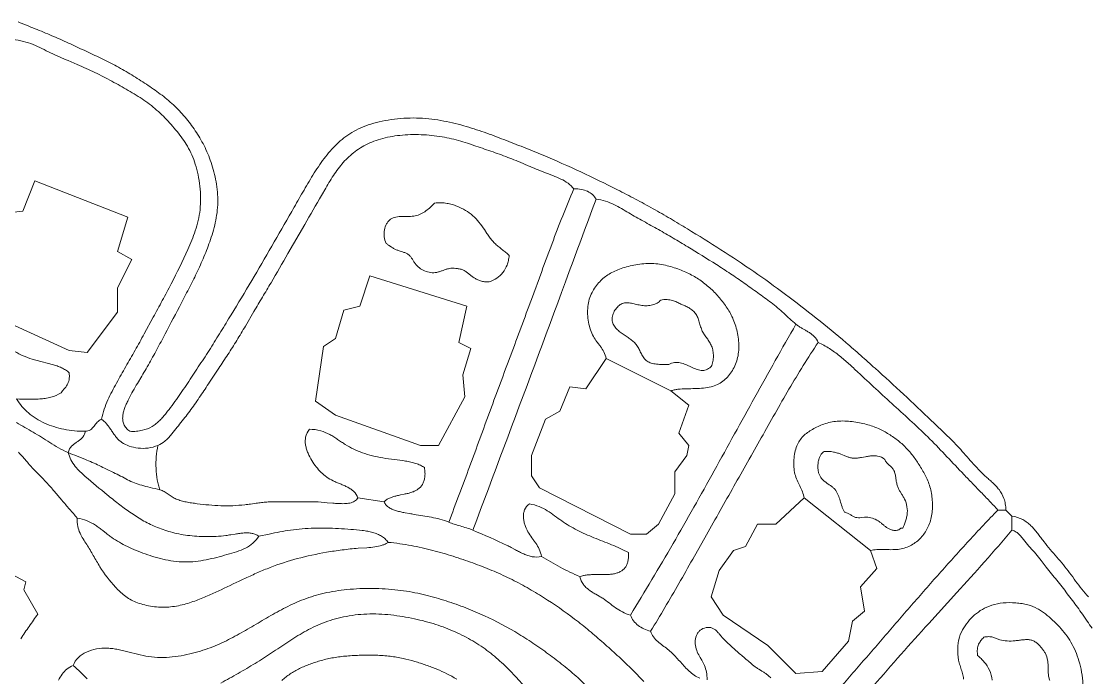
# Model space of a CAD drawing. Header units: millimetres. Extents: x 3808 to 296674, y 522 to 278159.
# Drawn here: x 112461 to 234720, y 190394 to 265625 of the extents above; entities that cross this region are included whole.
import ezdxf

# ---------------------------------------------------------------- set-up
doc = ezdxf.new("R2010")
doc.units = ezdxf.units.MM
for name, color, linetype, lineweight in [('01_MAIN_BUILDING_REBUILT', 7, 'CONTINUOUS', 18), ('02_SHARP_BUILDINGS', 7, 'CONTINUOUS', 18), ('03_SMOOTH_PATHS_WATER_BRIDGES', 7, 'CONTINUOUS', 18)]:
    doc.layers.add(name, color=color, linetype=linetype, lineweight=lineweight)

msp = doc.modelspace()

# ---------------------------------------------------------------- linework, layer by layer
at = {"layer": '01_MAIN_BUILDING_REBUILT'}
msp.add_lwpolyline([(112398, 194851, -0.0064342), (113362, 196275, -0.0021389), (114352, 197685), (112731, 200463), (112963, 201389), (108565, 203704, 0.0104653)], format="xyb", dxfattribs=at)
at = {"layer": '02_SHARP_BUILDINGS'}
for points in [[(186921, 223264), (189005, 221644), (187847, 218403), (189005, 217014), (188773, 215856), (187384, 214005), (187384, 211458), (185532, 207986), (184144, 206829), (182292, 206829), (171875, 212153), (170949, 213542), (170949, 215856), (172569, 220023), (174190, 220949), (175347, 223727), (177199, 223495), (179514, 226968)], [(209838, 204977), (210532, 202894), (208681, 200810), (209144, 198032), (207755, 196875), (207292, 194560), (204282, 191088), (201273, 190856), (198032, 194097), (192940, 197569), (191551, 199653), (192477, 202662), (194097, 204977), (195486, 205440), (196875, 207986), (198958, 207986), (202199, 210995)]]:
    msp.add_lwpolyline(points, close=True, dxfattribs=at)
at = {"layer": '03_SMOOTH_PATHS_WATER_BRIDGES'}
for points in [[(112082, 265554, -0.0022412), (114039, 264780, -0.0060019), (115969, 263979, -0.0058813), (117858, 263135, -0.0016154), (119723, 262268, -0.003235), (121578, 261394, -0.0110024), (123390, 260475, -0.0134028), (125127, 259477, -0.0099542), (126795, 258412, -0.0140763), (128396, 257290, -0.0260055), (129889, 256053, -0.0302938), (131231, 254647, -0.0277391), (132406, 253089, -0.031001), (133405, 251390, -0.0350959), (134215, 249460, -0.0376627), (134792, 247237, -0.0228586), (134949, 246058, -0.0269811), (134988, 244869, -0.0267904), (134896, 243691, -0.0216162), (134692, 242539, -0.0168362), (134406, 241425, -0.012404), (134065, 240361, -0.0184228), (133299, 238393, -0.0115721), (132448, 236548, -0.0054819), (131533, 234725, -0.0021851), (130592, 232917, -0.0008138), (128712, 229352, -0.0027186), (127756, 227562, -0.0079214), (126773, 225811, -0.0030689), (126269, 224964), (125763, 224119, 0.0063269), (125262, 223251, 0.0102641), (124774, 222336, 0.0096015), (124540, 221855, 0.0175301), (124334, 221363, 0.027244), (124176, 220870, 0.039668), (124089, 220381, 0.0544656), (124095, 219906, 0.0676814), (124214, 219451, 0.0717329), (124470, 219025, 0.0637578), (124884, 218634, 0.0337924), (125659, 218640, 0.0379339), (126337, 218744, 0.078461), (127451, 219194, 0.0331256), (127912, 219515, 0.026068), (128325, 219882, 0.0181128), (128704, 220285, 0.0100251), (129061, 220709, 0.0178836), (130397, 222496, 0.0058198), (131657, 224359, 0.0011849), (132904, 226239, 0.003696), (134134, 228135, 0.0038172), (135337, 230057, 0.0015813), (136521, 231996, 0.0027336), (138870, 235900, 0.0021985), (141174, 239841, 0.0025), (143463, 243812, -0.0008984), (144587, 245796, -0.0078805), (145746, 247759, -0.0076271), (146358, 248724, -0.0117699), (147003, 249660, -0.0163209), (147691, 250546, -0.0213825), (148430, 251363, -0.0263763), (149232, 252095, -0.0296184), (150117, 252737, -0.0305089), (151110, 253287, -0.02904), (152233, 253744, -0.0248819), (153498, 254104, -0.0215157), (154870, 254362, -0.0409535), (157755, 254541, -0.0202301), (159181, 254451, -0.017188), (160568, 254259, -0.0256953), (163178, 253660, -0.0166596), (165544, 252903, -0.0069354), (167790, 252065, -0.0023898), (170040, 251187, -0.004625), (172278, 250279, -0.0104436), (176599, 248362, -0.0078756), (180804, 246311, -0.0042799), (182864, 245247, -0.0058783), (184888, 244148, -0.0056402), (186873, 243008, -0.0035163), (188828, 241836, -0.0058482), (192678, 239437, -0.0089056), (196435, 236944, -0.008878), (200067, 234326, -0.0075777), (203601, 231611, -0.0093308), (207028, 228787, -0.0041259), (208697, 227332, -0.0021865), (210347, 225856, -0.0037433), (213613, 222872, -0.0023562), (216832, 219842, -0.004139), (218430, 218314, -0.0127881), (219974, 216732, -0.0051503), (220714, 215910, 0.0016384), (221448, 215082, 0.0084415), (222198, 214271, 0.0152545), (222985, 213496, 0.0042262), (223396, 213125, -0.0059157), (223806, 212754, -0.0160927), (224198, 212365, -0.0260898), (224558, 211943, -0.0766876), (225114, 210936, -0.0425891), (225279, 210320, -0.0398795), (225347, 209606), (224421, 209606, 0.0059912), (223464, 210640, 0.0033007), (222489, 211656), (221505, 212664, -0.0020815), (220525, 213675, -0.0020196), (218590, 215719, 0.0076647), (216633, 217741, 0.009025), (214595, 219688, 0.0021329), (212514, 221590, -0.0036135), (208374, 225409, 0.0044812), (207341, 226367, 0.0156663), (206267, 227285, 0.0263451), (205108, 228117, 0.0353216), (203819, 228819, 0.1004716), (203364, 229503, 0.0353158), (203062, 229765, 0.0222975), (202727, 229995, 0.0097459), (202369, 230207), (202000, 230419, -0.0128836), (201631, 230646, -0.023345), (201273, 230903, -0.0174305), (200555, 231523, -0.0033835), (199868, 232168, 0.010948), (199174, 232801, 0.0248994), (198430, 233386, -0.0047905), (196886, 234502, 0.0041492), (195343, 235619, 0.0073258), (193762, 236701, 0.0048938), (192146, 237749, 0.0053843), (188860, 239785, 0.0029091), (187195, 240783, 0.0053393), (185506, 241758, 0.0017368), (183794, 242706, -0.0078757), (182099, 243671, 0.0026686), (181265, 244168, 0.020268), (180397, 244632, 0.0349689), (179445, 245011, 0.0433689), (178356, 245255, 0.0649383), (177939, 245763, 0.0743597), (177389, 246139, 0.0697601), (176687, 246363, 0.0555781), (175810, 246412, 0.0707669), (175141, 247060, 0.0448092), (174315, 247552, 0.0213545), (173393, 247949, 0.0015312), (172437, 248311, -0.0090247), (170568, 249074), (169644, 249465, 0.0046916), (168709, 249847, 0.009423), (166787, 250564, 0.0029304), (164827, 251240, 0.0026951), (163846, 251571, 0.008085), (162845, 251884, 0.029397), (160701, 252388, 0.0326723), (158296, 252633, 0.0356782), (155855, 252556, 0.0447779), (153637, 252123, 0.0253265), (152645, 251777, 0.0277489), (151740, 251349, 0.0566062), (150194, 250264, 0.0460796), (148932, 248911, 0.016495), (148378, 248149, 0.0112508), (147860, 247347, 0.006358), (147365, 246518), (146882, 245679, -0.0007853), (144957, 242341), (143029, 238996, -0.0028588), (141090, 235667, -0.0010678), (140106, 234016, 0.0018625), (139124, 232363), (138153, 230699, -0.0056659), (137166, 229051, -0.0063191), (136142, 227441, -0.0013979), (135096, 225853), (134048, 224264, -0.0031381), (132991, 222686, -0.0079623), (131906, 221137, -0.0149003), (130760, 219650, 0.0097835), (130176, 218899, -0.0159553), (129579, 218149, -0.0182355), (129258, 217803, -0.025715), (128913, 217490, -0.0737223), (128125, 217014, -0.1270064), (125841, 216706, -0.0565252), (124826, 216942, -0.0604993), (123988, 217355, -0.0437677), (123648, 217629, -0.0300795), (123346, 217956, -0.0172584), (123070, 218318, -0.0056743), (122808, 218698, 0.0054677), (122546, 219076, 0.0172621), (122274, 219435, 0.0305691), (121977, 219757, 0.0450479), (121644, 220023, -0.0265194), (121970, 221168, -0.021783), (122385, 222222, -0.0150941), (122862, 223212, -0.0072421), (123376, 224165, -0.0035338), (124439, 226044, 0.0018711), (125506, 227916, 0.003202), (126549, 229802), (127583, 231704, 0.0007783), (128624, 233620, 0.0042447), (129644, 235542, 0.0145191), (131544, 239474, 0.0082448), (131997, 240523, 0.0164911), (132407, 241623, 0.0238841), (132737, 242788, 0.0298785), (132948, 244033, 0.0287212), (133011, 245359, 0.0246619), (132932, 246717, 0.0237742), (132726, 248041, 0.0261281), (132409, 249267, 0.0566935), (131500, 251307, 0.022091), (130935, 252175, 0.0148245), (130312, 252992, 0.0244811), (128929, 254551, 0.0314813), (127368, 255960, 0.0158726), (126521, 256584, 0.0119874), (125637, 257163, 0.0080837), (124724, 257709, 0.0042473), (123790, 258237, 0.0074937), (121879, 259268, 0.0128704), (119897, 260234, 0.0054373), (118876, 260682), (117847, 261118, -0.0035345), (116823, 261559, -0.0081366), (115817, 262020, -0.0011164), (114830, 262503, 0.0173433), (113815, 262960, 0.0327908), (112711, 263327, 0.0416625), (111458, 263542, 0.066926)], [(111689, 227777, 0.0227486), (112656, 227300, 0.0273495), (113709, 226908, 0.0108378), (114272, 226747, 0.0042633), (114850, 226601), (115431, 226457, -0.0082621), (116002, 226303, -0.0153404), (116551, 226127, -0.0236688), (117065, 225918, -0.0334966), (117532, 225662, -0.0441883), (117940, 225347, -0.0381899), (117969, 224913, -0.0437445), (117932, 224545, -0.0845221), (117712, 223955, -0.0276277), (117551, 223710, -0.0138732), (117374, 223483), (117190, 223261, 0.015163), (117014, 223032, -0.0693496), (115832, 222542, -0.026207), (115207, 222411, -0.020027), (114565, 222338, -0.0140693), (113912, 222308, -0.0084714), (113250, 222307, -0.0010827), (111921, 222338, 0.0431756), (112532, 221482, 0.04014), (113280, 220735, 0.0365391), (114151, 220099, 0.0329952), (115128, 219576, 0.0298814), (116197, 219166, 0.0273583), (117340, 218871, 0.0495424), (119792, 218634, 0.1499995), (120375, 218804, 0.0500868), (120596, 218985, 0.0259172), (120793, 219203), (120980, 219436, -0.0175435), (121173, 219664, -0.0397992), (121389, 219867, -0.0608567), (121644, 220023, -0.0265194), (121970, 221168, -0.021783), (122385, 222222, -0.0150941), (122862, 223212, -0.0072421), (123376, 224165, -0.0035338), (124439, 226044, 0.0018711), (125506, 227916, 0.003202), (126549, 229802), (127583, 231704, 0.0007783), (128624, 233620, 0.0042447), (129644, 235542, 0.0145191), (131544, 239474, 0.0082448), (131997, 240523, 0.0164911), (132407, 241623, 0.0238841), (132737, 242788, 0.0298785), (132948, 244033, 0.0287212), (133011, 245359, 0.0246619), (132932, 246717, 0.0237742), (132726, 248041, 0.0261281), (132409, 249267, 0.0566935), (131500, 251307, 0.022091), (130935, 252175, 0.0148245), (130312, 252992, 0.0244811), (128929, 254551, 0.0314813), (127368, 255960, 0.0158726), (126521, 256584, 0.0119874), (125637, 257163, 0.0080837), (124724, 257709, 0.0042473), (123790, 258237, 0.0074937), (121879, 259268, 0.0128704), (119897, 260234, 0.0054373), (118876, 260682), (117847, 261118, -0.0035345), (116823, 261559, -0.0081366), (115817, 262020, -0.0011164), (114830, 262503, 0.0173433), (113815, 262960, 0.0327908), (112711, 263327, 0.0416625), (111458, 263542, 0.0009655)], [(190270, 190345, -0.0582402), (189601, 190682, -0.0412879), (189040, 191126, -0.0194253), (188540, 191631, -0.0039477), (188063, 192156, 0.0046168), (187586, 192679, 0.0132067), (187092, 193184, 0.0216231), (186561, 193655, 0.0097605), (185990, 194089, -0.0215282), (185431, 194536, -0.0535929), (184948, 195058, -0.0782465), (184606, 195718, 0.0046742), (186247, 198435, 0.0031741), (187852, 201192, 0.0017101), (189434, 203971), (191007, 206760, -0.0004109), (194155, 212326, 0.0005942), (197302, 217894, -0.0008244), (198875, 220682, -0.0035843), (200469, 223451, -0.006412), (202109, 226173, -0.0093534), (203819, 228819, -0.0353216), (205108, 228117, -0.0263451), (206267, 227285, -0.0156663), (207341, 226367, -0.0044812), (208374, 225409, 0.0036135), (212514, 221590, -0.0021329), (214595, 219688, -0.009025), (216633, 217741, -0.0076647), (218590, 215719, 0.0020196), (220525, 213675, 0.0020815), (221505, 212664), (222489, 211656, -0.0033007), (223464, 210640, -0.0059912), (224421, 209606, 0.0059973), (221123, 206105, 0.0043168), (217895, 202533, 0.002642), (214715, 198914, 0.0009731), (211559, 195270, -0.0006931), (208405, 191624, -0.0023612), (205230, 187999, -0.0040349)], [(111689, 227777, 0.0227486), (112656, 227300, 0.0273495), (113709, 226908, 0.0108378), (114272, 226747, 0.0042633), (114850, 226601), (115431, 226457, -0.0082621), (116002, 226303, -0.0153404), (116551, 226127, -0.0236688), (117065, 225918, -0.0334966), (117532, 225662, -0.0441883), (117940, 225347, -0.0381899), (117969, 224913, -0.0437445), (117932, 224545, -0.0845221), (117712, 223955, -0.0276277), (117551, 223710, -0.0138732), (117374, 223483), (117190, 223261, 0.015163), (117014, 223032, -0.0693496), (115832, 222542, -0.026207), (115207, 222411, -0.020027), (114565, 222338, -0.0140693), (113912, 222308, -0.0084714), (113250, 222307, -0.0010827), (111921, 222338, -0.0483536)], [(111914, 219623, 0.0038339), (113822, 218529, -0.0129197), (114767, 217952, 0.001521), (115719, 217341, 0.0147776), (116723, 216743, 0.0259247), (117824, 216204, -0.132051), (118248, 216950, -0.0383829), (118544, 217206, -0.0118576), (118859, 217427, 0.0157675), (119168, 217648, 0.0446198), (119444, 217901, 0.0688034), (119661, 218219, 0.0741004), (119792, 218634, -0.0495424), (117340, 218871, -0.0273583), (116197, 219166, -0.0298814), (115128, 219576, -0.0329952), (114151, 220099, -0.0365391), (113280, 220735, -0.04014), (112532, 221482, -0.0431756), (111921, 222338, -0.0483536)], [(111914, 219623, 0.0038339), (113822, 218529, -0.0129197), (114767, 217952, 0.001521), (115719, 217341, 0.0147776), (116723, 216743, 0.0259247), (117824, 216204, 0.1022265), (118646, 214601, 0.0325515), (119198, 214000, 0.0129284), (119798, 213458, 0.0079936), (122307, 211351, 0.0064049), (123589, 210327, 0.0135723), (124918, 209351, 0.021367), (126333, 208455, 0.0293156), (127872, 207687, 0.0339643), (129578, 207094, 0.0335969), (131510, 206707, 0.0309855), (133681, 206556, 0.0349324), (135918, 206689, 0.0066938), (136462, 206770), (136992, 206856, -0.007529), (137506, 206932, -0.016152), (137999, 206982, -0.0265533), (138469, 206989, -0.0387757), (138911, 206937, -0.051146), (139322, 206812, -0.0593172), (139699, 206597, -0.079225), (139019, 205807, -0.060211), (138153, 205245, -0.034622), (137145, 204835, -0.0125175), (136037, 204500, -0.0066422), (134867, 204183, -0.013852), (133655, 203908, -0.0214125), (132417, 203716, -0.029657), (131167, 203652, -0.030449), (129920, 203745, -0.0239268), (128697, 203971, -0.0182583), (127517, 204293, -0.0132673), (126398, 204676, -0.0126968), (125356, 205091, -0.0162423), (124385, 205543, -0.0411832), (122623, 206621, -0.0073721), (122212, 206935), (121802, 207257, 0.0072614), (121384, 207575, 0.0143373), (120951, 207877, 0.0482555), (119996, 208384, 0.0652829), (118866, 208681, 0.0029607), (117989, 209707, -0.0012991), (117110, 210729), (116236, 211755, 0.0094274), (115343, 212762, 0.00609), (114412, 213733, -0.0091562), (113486, 214710, -0.0054923), (113041, 215216), (112601, 215726, 0.006062), (112155, 216230, 0.0118651)], [(183831, 189949, 0.004954), (182337, 191470, 0.0088666), (180792, 192944, 0.0060363), (179202, 194374, 0.0066413), (177578, 195768, 0.0105965), (175902, 197109, 0.022337), (172335, 199579, 0.0117543), (170449, 200711, 0.015289), (168475, 201755, 0.0149533), (166394, 202693, 0.0114105), (164221, 203538, 0.0109115), (161970, 204305, 0.0128936), (159628, 204979, 0.0175581), (157164, 205534, 0.0234978), (154514, 205903, -0.0436923), (154191, 205714, -0.0333437), (153823, 205569, -0.0413213), (152985, 205383, -0.0178826), (152058, 205286), (151099, 205222, 0.0137942), (149237, 205036, 0.0112632), (147458, 204768, 0.0227458), (144095, 204037, 0.0265859), (141001, 203030, 0.0111868), (139560, 202433, 0.0056758), (138154, 201794, 0.0015699), (135357, 200471, -0.0066398), (133984, 199837, -0.0159992), (132531, 199246, -0.0119785), (131741, 198976, -0.0167265), (130907, 198742, -0.0215028), (130033, 198569, -0.026275), (129126, 198477, -0.0519333), (127272, 198589, -0.0264158), (126393, 198781, -0.0305237), (125593, 199053, -0.0665708), (124294, 199803, -0.0254789), (123756, 200263, -0.0171258), (123258, 200768, -0.0456214), (121472, 203107, -0.0081711), (121086, 203745, -0.0024196), (120714, 204390, 0.003354), (120341, 205033, 0.009175), (119954, 205665, -0.0037138), (119551, 206289, -0.0338072), (119189, 206956, -0.0557613), (118937, 207732, -0.0606723), (118866, 208681, 0.0029607), (117989, 209707, -0.0012991), (117110, 210729), (116236, 211755, 0.0094274), (115343, 212762, 0.00609), (114412, 213733, -0.0091562), (113486, 214710, -0.0054923), (113041, 215216), (112601, 215726, 0.006062), (112155, 216230, 0.0118651)], [(190270, 190345, -0.0582402), (189601, 190682, -0.0412879), (189040, 191126, -0.0194253), (188540, 191631, -0.0039477), (188063, 192156, 0.0046168), (187586, 192679, 0.0132067), (187092, 193184, 0.0216231), (186561, 193655, 0.0097605), (185990, 194089, -0.0215282), (185431, 194536, -0.0535929), (184948, 195058, -0.0782465), (184606, 195718, -0.0404119), (183842, 195995, -0.0545034), (183189, 196384, -0.1396186), (182292, 197569, -0.0554057), (181372, 197926, -0.0354974), (180586, 198413, -0.0083356), (179859, 198958, 0.019981), (179118, 199488, 0.0113187), (178722, 199728), (178318, 199960, -0.0095145), (177920, 200197, -0.0204226), (177541, 200455, -0.0319475), (177197, 200747, -0.0429454), (176900, 201087, -0.1040901), (176505, 201968, -0.020954), (174237, 203057, -0.0159644), (172106, 204282, -0.0946968), (171047, 204262, -0.036185), (170550, 204385, -0.0258593), (170066, 204569, -0.0155987), (169591, 204798, -0.0059996), (169117, 205051), (168640, 205310, 0.012026), (168153, 205555, 0.0120471), (164236, 207292, 0.0188839), (163488, 207565, 0.0076612), (162771, 207784, -0.0058778), (162092, 207989, -0.0216593), (161458, 208218, 0.0326356), (160458, 208559, 0.0210906), (159476, 208778, 0.0061404), (158494, 208942, -0.0091713), (157494, 209115, 0.0062558), (156980, 209207), (156462, 209296, -0.0096212), (155954, 209395, -0.0189065), (155470, 209518, -0.0304636), (155023, 209679, -0.0447463), (154629, 209892, -0.0598067), (154300, 210172, -0.0692847), (154051, 210532), (151042, 210995, -0.1341839), (150671, 210614, -0.0483209), (150419, 210494, -0.0356363), (150134, 210413, -0.0435317), (149496, 210341, -0.0202619), (148822, 210349, -0.008725), (148163, 210393), (147513, 210451, 0.0140705), (146146, 210546, 0.0088059), (145395, 210559, 0.0041051), (144618, 210551, -0.0039744), (143112, 210531, -0.004047), (141811, 210551, 0.0073875), (141211, 210552, 0.0136272), (140617, 210529, 0.012528), (140010, 210471, 0.0056226), (139387, 210388), (138747, 210297, -0.0064732), (138089, 210212, -0.0352914), (135335, 210100, -0.0153588), (133962, 210186, -0.0094568), (132630, 210336, -0.0058378), (131986, 210427, -0.0115168), (131366, 210536, -0.0181638), (130777, 210675, -0.0260661), (130229, 210857, -0.0486104), (129738, 211115, -0.0121628), (129287, 211428, 0.0260307), (128840, 211721, 0.0668958), (128356, 211921, 0.0031886), (127220, 212198, -0.0087607), (126267, 212440, -0.0243953), (125432, 212712, -0.0355843), (124647, 213079, 0.0094649), (123848, 213504, 0.0050011), (123030, 213909), (122207, 214305, -0.0035256), (121396, 214701, 0.0133821), (120592, 215073, 0.0067898), (119754, 215421), (118844, 215785, -0.0049156), (117824, 216204, 0.1022265), (118646, 214601, 0.0325515), (119198, 214000, 0.0129284), (119798, 213458, 0.0079936), (122307, 211351, 0.0064049), (123589, 210327, 0.0135723), (124918, 209351, 0.021367), (126333, 208455, 0.0293156), (127872, 207687, 0.0339643), (129578, 207094, 0.0335969), (131510, 206707, 0.0309855), (133681, 206556, 0.0349324), (135918, 206689, 0.0066938), (136462, 206770), (136992, 206856, -0.007529), (137506, 206932, -0.016152), (137999, 206982, -0.0265533), (138469, 206989, -0.0387757), (138911, 206937, -0.051146), (139322, 206812, -0.0593172), (139699, 206597), (140874, 206851, -0.0057947), (142084, 207098, -0.0108448), (143340, 207310, -0.0152459), (144653, 207462, -0.0148182), (146023, 207534, -0.0109812), (147430, 207535, -0.0133127), (150228, 207395, -0.0133464), (151554, 207270, -0.0148385), (152175, 207173, -0.0217962), (152756, 207039, -0.0303067), (153289, 206855, -0.0401283), (153766, 206612, -0.0497146), (154177, 206298, -0.0558639), (154514, 205903, -0.0234978), (157164, 205534, -0.0175581), (159628, 204979, -0.0128936), (161970, 204305, -0.0109115), (164221, 203538, -0.0114105), (166394, 202693, -0.0149533), (168475, 201755, -0.015289), (170449, 200711, -0.0117543), (172335, 199579, -0.022337), (175902, 197109, -0.0105965), (177578, 195768, -0.0066413), (179202, 194374, -0.0060363), (180792, 192944, -0.0088666), (182337, 191470, -0.004954), (183831, 189949, 0.0057337)], [(210166, 189460, -0.0026933), (213308, 193058, -0.0031833), (216497, 196609), (219709, 200137, 0.0028491), (222904, 203684, 0.0058485), (226042, 207292), (226042, 208912), (225347, 209606), (224421, 209606, 0.0059973), (221123, 206105, 0.0043168), (217895, 202533, 0.002642), (214715, 198914, 0.0009731), (211559, 195270, -0.0006931), (208405, 191624, -0.0023612), (205230, 187999, -0.0040349)], [(234831, 199663, -0.0353403), (234046, 200520, -0.0143753), (233343, 201460, 0.0058488), (232655, 202413, 0.0123019), (231930, 203326, 0.0045742), (231178, 204211, -0.003265), (230424, 205093, -0.0110235), (229693, 206000, -0.0031805), (229341, 206468, 0.005211), (228987, 206935, 0.0137194), (228617, 207386, 0.022392), (228217, 207808, 0.0307911), (227773, 208185, 0.0377672), (227272, 208505, 0.0842725), (226042, 208912), (226042, 207292, -0.0732945), (226516, 207085, -0.056167), (226894, 206782, -0.029142), (227214, 206421), (227512, 206039, 0.0142634), (228136, 205303, -0.0055647), (228772, 204580, -0.0098988), (229380, 203826), (229977, 203060, 0.0035737), (230583, 202306, -0.0020808), (231190, 201553, -0.0048094), (232381, 200021, -0.0019582), (232969, 199250, -0.0059395), (233547, 198467, -0.0046593), (234109, 197664), (234666, 196859, -0.0022188), (235223, 196063, -0.0159032)], [(235223, 196063, 0.0022188), (234666, 196859), (234109, 197664, 0.0046593), (233547, 198467, 0.0059395), (232969, 199250, 0.0019582), (232381, 200021, 0.0048094), (231190, 201553, 0.0020808), (230583, 202306, -0.0035737), (229977, 203060), (229380, 203826, 0.0098988), (228772, 204580, 0.0055647), (228136, 205303, -0.0142634), (227512, 206039), (227214, 206421, 0.029142), (226894, 206782, 0.056167), (226516, 207085, 0.0732945), (226042, 207292, -0.0058485), (222904, 203684, -0.0028491), (219709, 200137), (216497, 196609, 0.0031833), (213308, 193058, 0.0026933), (210166, 189460, -0.0012866)], [(108565, 203704), (112963, 201389), (112731, 200463), (114352, 197685, 0.0021389), (113362, 196275, 0.0064342), (112398, 194851, 0.0107636)], [(116707, 190090, -0.0297753), (117142, 190783, -0.0627131), (117683, 191371, -0.0875432), (118403, 191782, -0.1121392), (118999, 192704, -0.0468603), (119430, 193055, -0.04001), (119930, 193334, -0.0639375), (121077, 193685, -0.052381), (122323, 193769, -0.0224123), (122950, 193718, -0.0165295), (123573, 193617, -0.0106287), (124197, 193482, -0.0049034), (124823, 193325, 0.0066712), (126092, 193006, 0.0278559), (127398, 192771, 0.0335683), (128749, 192711, 0.0263961), (130114, 192812, 0.0212699), (131450, 193040, 0.0178127), (132715, 193359, 0.0317036), (134953, 194163, 0.0125439), (135968, 194633, 0.009007), (136949, 195140, 0.0088174), (138885, 196234, -0.0012037), (140814, 197363, -0.0049704), (141784, 197913, -0.0086298), (142771, 198437, -0.0270863), (144856, 199366, -0.0333746), (147174, 200070, -0.0327982), (149799, 200497, -0.0269124), (152724, 200616, -0.0254752), (155634, 200439, -0.0269119), (158234, 199998, -0.0192146), (160601, 199362, -0.0138625), (162868, 198599, -0.0151321), (165038, 197727, -0.0304688), (169035, 195672, -0.0127923), (170896, 194502, -0.0102782), (172685, 193259, -0.0107454), (174411, 191954, -0.0142801), (176059, 190574, -0.0102988), (177624, 189111, 0.0012393)], [(119995, 190275, 0.0059009), (119241, 191029, 0.0198656), (118403, 191782, -0.1121392), (118999, 192704, -0.0468603), (119430, 193055, -0.04001), (119930, 193334, -0.0639375), (121077, 193685, -0.052381), (122323, 193769, -0.0224123), (122950, 193718, -0.0165295), (123573, 193617, -0.0106287), (124197, 193482, -0.0049034), (124823, 193325, 0.0066712), (126092, 193006, 0.0278559), (127398, 192771, 0.0335683), (128749, 192711, 0.0263961), (130114, 192812, 0.0212699), (131450, 193040, 0.0178127), (132715, 193359, 0.0317036), (134953, 194163, 0.0125439), (135968, 194633, 0.009007), (136949, 195140, 0.0088174), (138885, 196234, -0.0012037), (140814, 197363, -0.0049704), (141784, 197913, -0.0086298), (142771, 198437, -0.0270863), (144856, 199366, -0.0333746), (147174, 200070, -0.0327982), (149799, 200497, -0.0269124), (152724, 200616, -0.0254752), (155634, 200439, -0.0269119), (158234, 199998, -0.0192146), (160601, 199362, -0.0138625), (162868, 198599, -0.0151321), (165038, 197727, -0.0304688), (169035, 195672, -0.0127923), (170896, 194502, -0.0102782), (172685, 193259, -0.0107454), (174411, 191954, -0.0142801), (176059, 190574, -0.0102988), (177624, 189111, 0.0012393)], [(220491, 190232, 0.041365), (220367, 190881, 0.0143143), (220181, 191477, -0.0176715), (219998, 192078, -0.055979), (219819, 193418, -0.0284898), (219841, 194103, -0.0335346), (219942, 194755, -0.0700004), (220373, 195878, -0.0469252), (221010, 196800, -0.0400593), (221756, 197578, -0.0504479), (222644, 198216, -0.0528231), (223729, 198694, -0.0529173), (225022, 198959, -0.0441937), (226479, 198968, -0.0215808), (227198, 198880, -0.0252038), (227865, 198735, -0.0576778), (228970, 198293, -0.0236252), (229438, 198010, -0.0167506), (229874, 197695, -0.0232073), (230703, 196990, -0.0193222), (231478, 196209, -0.0223161), (232189, 195370, -0.0312534), (232807, 194457, -0.0330684), (233310, 193446, -0.0262126), (233716, 192309, -0.0283074), (234029, 191031, -0.0414213), (234169, 189649, -0.0406747)], [(220491, 190232, 0.041365), (220367, 190881, 0.0143143), (220181, 191477, -0.0176715), (219998, 192078, -0.055979), (219819, 193418, -0.0284898), (219841, 194103, -0.0335346), (219942, 194755, -0.0700004), (220373, 195878, -0.0469252), (221010, 196800, -0.0400593), (221756, 197578, -0.0504479), (222644, 198216, -0.0528231), (223729, 198694, -0.0529173), (225022, 198959, -0.0441937), (226479, 198968, -0.0215808), (227198, 198880, -0.0252038), (227865, 198735, -0.0576778), (228970, 198293, -0.0236252), (229438, 198010, -0.0167506), (229874, 197695, -0.0232073), (230703, 196990, -0.0193222), (231478, 196209, -0.0223161), (232189, 195370, -0.0312534), (232807, 194457, -0.0330684), (233310, 193446, -0.0262126), (233716, 192309, -0.0283074), (234029, 191031, -0.0414213), (234169, 189649, -0.0406747)], [(170721, 188758, 0.0061734), (169254, 190376, 0.0149873), (167728, 191928, 0.026312), (166071, 193354, 0.0304455), (164222, 194601, 0.0284649), (162186, 195649, 0.0271855), (159969, 196494, 0.0247365), (157525, 197143, 0.0261182), (154837, 197581, 0.0165624), (153449, 197685, 0.0199019), (152066, 197689, 0.0420421), (149405, 197358, 0.0411723), (146992, 196643, 0.0197475), (145911, 196169, 0.0158198), (144902, 195638, 0.0109113), (143942, 195065, 0.0054229), (143009, 194467, 0.0007954), (141159, 193243, -0.0077839), (139274, 192034, -0.0084118), (137322, 190883, -0.001767), (135351, 189774, -0.0024244)], [(135351, 189774, 0.001767), (137322, 190883, 0.0084118), (139274, 192034, 0.0077839), (141159, 193243, -0.0007954), (143009, 194467, -0.0054229), (143942, 195065, -0.0109113), (144902, 195638, -0.0158198), (145911, 196169, -0.0197475), (146992, 196643, -0.0411723), (149405, 197358, -0.0420421), (152066, 197689, -0.0199019), (153449, 197685, -0.0165624), (154837, 197581, -0.0261182), (157525, 197143, -0.0247365), (159969, 196494, -0.0271855), (162186, 195649, -0.0284649), (164222, 194601, -0.0304455), (166071, 193354, -0.026312), (167728, 191928, -0.0149873), (169254, 190376, -0.0061734), (170721, 188758)], [(198397, 190376), (198144, 190599, 0.0174457), (197882, 190812, 0.0186165), (197600, 191006, 0.0076503), (197305, 191187), (197007, 191365, -0.0135349), (196717, 191552, -0.0263648), (196180, 191972, -0.0017666), (195673, 192417, 0.005603), (195160, 192850, -0.004796), (194643, 193285, -0.0097723), (193638, 194200, -0.0074993), (193165, 194651, -0.0202269), (192706, 195142), (192476, 195415, 0.0189933), (192235, 195683, 0.0419709), (191969, 195914, 0.0678427), (191667, 196078, 0.0716659), (191323, 196149, 0.0619605), (190960, 196127, 0.1259856), (190295, 195825, 0.0668672), (190047, 195557, 0.0570437), (189869, 195230, 0.0946291), (189724, 194478, 0.0723898), (189839, 193708, 0.0459525), (190122, 193001, 0.0137134), (190293, 192688), (190467, 192391, -0.0103149), (190635, 192092, -0.0214524), (190788, 191775, -0.0528475), (191013, 191040, -0.052842), (191088, 190162, -0.0627224)], [(191088, 190162, 0.052842), (191013, 191040, 0.0528475), (190788, 191775, 0.0214524), (190635, 192092, 0.0103149), (190467, 192391), (190293, 192688, -0.0137134), (190122, 193001, -0.0459525), (189839, 193708, -0.0723898), (189724, 194478, -0.0946291), (189869, 195230, -0.0570437), (190047, 195557, -0.0668672), (190295, 195825, -0.1259856), (190960, 196127, -0.0619605), (191323, 196149, -0.0716659), (191667, 196078, -0.0678427), (191969, 195914, -0.0419709), (192235, 195683, -0.0189933), (192476, 195415), (192706, 195142, 0.0202269), (193165, 194651, 0.0074993), (193638, 194200, 0.0097723), (194643, 193285, 0.004796), (195160, 192850, -0.005603), (195673, 192417, 0.0017666), (196180, 191972, 0.0263648), (196717, 191552, 0.0135349), (197007, 191365), (197305, 191187, -0.0076503), (197600, 191006, -0.0186165), (197882, 190812, -0.0174457), (198144, 190599), (198397, 190376, 0.0111239)], [(230391, 190053, -0.0434464), (230268, 190450, -0.0345326), (230208, 190915, -0.0116404), (230188, 191423, 0.0060106), (230173, 191933, 0.0269222), (230129, 192407, 0.0849507), (229876, 193169, 0.0310871), (229680, 193486, 0.017638), (229452, 193784, 0.017453), (229199, 194077, 0.0321086), (228916, 194345, 0.0485857), (228596, 194563, 0.0641517), (228231, 194705, 0.0540292), (227818, 194755, 0.0282749), (227367, 194736, 0.0092398), (226895, 194682, -0.0069795), (226418, 194625, -0.0395568), (225493, 194599, -0.0623671), (224644, 194749, -0.0150831), (224252, 194894, 0.0290984), (223843, 195031, 0.0609525), (223374, 195096, 0.0663289), (222801, 195023, 0.0182072), (222482, 194648, 0.0591224), (222218, 194217, 0.0800438), (222073, 193668, 0.0370033), (222063, 193330, 0.0317551), (222106, 192940, -0.0126374), (222493, 192574, -0.0215518), (222854, 192183, -0.0669298), (223445, 191270, -0.0802678), (223772, 190092, -0.035981)], [(162381, 190234, 0.0347918), (160105, 191367, 0.0147903), (158857, 191842, 0.0124954), (157560, 192257, 0.0175368), (156222, 192603, 0.0253979), (154760, 192848, 0.0208105), (153115, 192961, 0.0139092), (151404, 192962, 0.0149104), (149770, 192875, 0.0216567), (148251, 192683, 0.0245654), (146857, 192369, 0.0209325), (145567, 191951, 0.0243026), (144364, 191445, 0.0375088), (143278, 190822, 0.0169809), (142787, 190457, 0.0058045), (142316, 190073, -0.0055657)], [(162381, 190234, 0.0347918), (160105, 191367, 0.0147903), (158857, 191842, 0.0124954), (157560, 192257, 0.0175368), (156222, 192603, 0.0253979), (154760, 192848, 0.0208105), (153115, 192961, 0.0139092), (151404, 192962, 0.0149104), (149770, 192875, 0.0216567), (148251, 192683, 0.0245654), (146857, 192369, 0.0209325), (145567, 191951, 0.0243026), (144364, 191445, 0.0375088), (143278, 190822, 0.0169809), (142787, 190457, 0.0058045), (142316, 190073, -0.0055657)], [(116707, 190090, -0.0297753), (117142, 190783, -0.0627131), (117683, 191371, -0.0875432), (118403, 191782, -0.0198656), (119241, 191029, -0.0059009), (119995, 190275, 0.0103549)]]:
    msp.add_lwpolyline(points, format="xyb", dxfattribs=at)
for points in [[(175810, 246412, 0.0707669), (175141, 247060, 0.0448092), (174315, 247552, 0.0213545), (173393, 247949, 0.0015312), (172437, 248311, -0.0090247), (170568, 249074), (169644, 249465, 0.0046916), (168709, 249847, 0.009423), (166787, 250564, 0.0029304), (164827, 251240, 0.0026951), (163846, 251571, 0.008085), (162845, 251884, 0.029397), (160701, 252388, 0.0326723), (158296, 252633, 0.0356782), (155855, 252556, 0.0447779), (153637, 252123, 0.0253265), (152645, 251777, 0.0277489), (151740, 251349, 0.0566062), (150194, 250264, 0.0460796), (148932, 248911, 0.016495), (148378, 248149, 0.0112508), (147860, 247347, 0.006358), (147365, 246518), (146882, 245679, -0.0007853), (144957, 242341), (143029, 238996, -0.0028588), (141090, 235667, -0.0010678), (140106, 234016, 0.0018625), (139124, 232363), (138153, 230699, -0.0056659), (137166, 229051, -0.0063191), (136142, 227441, -0.0013979), (135096, 225853), (134048, 224264, -0.0031381), (132991, 222686, -0.0079623), (131906, 221137, -0.0149003), (130760, 219650, 0.0097835), (130176, 218899, -0.0159553), (129579, 218149, -0.0182355), (129258, 217803, -0.025715), (128913, 217490, -0.0737223), (128125, 217014, 0.031684), (127935, 215720, 0.0301777), (127902, 214369, 0.0353286), (128039, 213067, 0.0224071), (128174, 212468, 0.0277257), (128356, 211921, -0.0668958), (128840, 211721, -0.0260307), (129287, 211428, 0.0121628), (129738, 211115, 0.0486104), (130229, 210857, 0.0260661), (130777, 210675, 0.0181638), (131366, 210536, 0.0115168), (131986, 210427, 0.0058378), (132630, 210336, 0.0094568), (133962, 210186, 0.0153588), (135335, 210100, 0.0352914), (138089, 210212, 0.0064732), (138747, 210297), (139387, 210388, -0.0056226), (140010, 210471, -0.012528), (140617, 210529, -0.0136272), (141211, 210552, -0.0073875), (141811, 210551, 0.004047), (143112, 210531, 0.0039744), (144618, 210551, -0.0041051), (145395, 210559, -0.0088059), (146146, 210546, -0.0140705), (147513, 210451), (148163, 210393, 0.008725), (148822, 210349, 0.0202619), (149496, 210341, 0.0435317), (150134, 210413, 0.0356363), (150419, 210494, 0.0483209), (150671, 210614, 0.1341839), (151042, 210995, 0.1236652), (150590, 211721, 0.0435617), (150259, 211993, 0.0296084), (149879, 212221, 0.0174719), (149467, 212419, 0.0069932), (149038, 212600), (148609, 212776, -0.0132964), (148196, 212962, -0.0820712), (146825, 213924, -0.0356507), (146273, 214553, -0.0274099), (145775, 215288, -0.0332728), (145334, 216128, -0.0260267), (145165, 216576, -0.0339867), (145053, 217035, -0.0430283), (145012, 217499, -0.0516311), (145060, 217963, -0.1146736), (145486, 218866, -0.0675767), (146782, 218697, -0.0573727), (147824, 218271, -0.0177903), (148285, 217998, -0.0088097), (148726, 217705), (149161, 217405, 0.0100227), (149603, 217114, 0.0548937), (151584, 216167, 0.0239163), (152709, 215830, 0.0213517), (153926, 215582, 0.0090186), (155219, 215408, -0.0116314), (156508, 215227, -0.0147636), (157120, 215105, -0.0223683), (157694, 214946, -0.03185), (158218, 214737, -0.0430962), (158681, 214468, -0.0319141), (158741, 213870, -0.0400999), (158719, 213355, -0.0484032), (158622, 212917, -0.0542127), (158455, 212549, -0.1052886), (157939, 211996, -0.0408077), (157603, 211797, -0.0317573), (157224, 211642, -0.0212494), (156810, 211522, -0.010432), (156373, 211424), (155927, 211335, 0.008049), (155487, 211241, 0.0183354), (155065, 211128, 0.0310191), (154676, 210981, 0.0466698), (154333, 210787, 0.062901), (154051, 210532, 0.0692847), (154300, 210172, 0.0598067), (154629, 209892, 0.0447463), (155023, 209679, 0.0304636), (155470, 209518, 0.0189065), (155954, 209395, 0.0096212), (156462, 209296), (156980, 209207, -0.0062558), (157494, 209115, 0.0091713), (158494, 208942, -0.0061404), (159476, 208778, -0.0210906), (160458, 208559, -0.0326356), (161458, 208218, 0.0026717), (162667, 211386, 0.0015898), (163855, 214579, 0.00001), (166208, 220988, -0.0009676), (168580, 227369, 0.0013077), (170948, 233754), (172122, 236960, -0.0022364), (173308, 240157, -0.0046006), (174529, 243316, -0.0070893)], [(161458, 208218, 0.0026717), (162667, 211386, 0.0015898), (163855, 214579, 0.00001), (166208, 220988, -0.0009676), (168580, 227369, 0.0013077), (170948, 233754), (172122, 236960, -0.0022364), (173308, 240157, -0.0046006), (174529, 243316, -0.0070893), (175810, 246412, -0.0555781), (176687, 246363, -0.0697601), (177389, 246139, -0.0743597), (177939, 245763, -0.0649383), (178356, 245255, -0.0012521), (171322, 226248, -0.0003719), (164236, 207292, 0.0188839), (163488, 207565, 0.0076612), (162771, 207784, -0.0058778), (162092, 207989, -0.0216593)], [(159838, 244792, -0.0099941), (159369, 244333, -0.0278766), (158856, 243902, -0.0467162), (158282, 243551, -0.0638687), (157630, 243330, -0.0277767), (157272, 243281, -0.0155522), (156897, 243262, -0.0050154), (156516, 243259, 0.0049857), (156136, 243255, 0.0157408), (155766, 243237, 0.0284845), (155414, 243188, 0.0437606), (155088, 243094, 0.0594497), (154797, 242939, 0.0603042), (154548, 242714, 0.050428), (154345, 242426, 0.0817863), (154092, 241719, 0.0751293), (154062, 240928, 0.0861378), (154282, 240162, -0.0119493), (154568, 239974), (154846, 239782, 0.0175461), (155135, 239601, 0.0304115), (155448, 239444, 0.0222222), (155795, 239318), (156155, 239205, -0.0236199), (156501, 239078, -0.0527265), (156805, 238911, -0.059076), (157047, 238687, -0.0320429), (157246, 238421, -0.0053875), (157429, 238135, 0.0201212), (157621, 237854, 0.1320711), (158697, 237017, 0.0684104), (159385, 236831, 0.0791562), (160105, 236852, 0.0316286), (160459, 236948, 0.0097359), (160811, 237074, -0.0111568), (161163, 237199, -0.0329423), (161520, 237292, -0.0406824), (161886, 237327, -0.0314329), (162265, 237309, -0.0215119), (162661, 237247, -0.0125505), (163079, 237153, -0.028192), (163419, 236943, -0.0137882), (163734, 236709), (164043, 236468, 0.0168175), (164363, 236238, 0.0308195), (164709, 236035, 0.0411838), (165101, 235877, 0.045198), (165555, 235781, 0.0425506), (166088, 235764, 0.0723693), (166993, 236190, 0.0816829), (167681, 236833, 0.0753678), (168151, 237694, 0.0317228), (168304, 238206, 0.0274151), (168403, 238773, 0.0308321), (168027, 239127, 0.0125516), (167619, 239449, -0.0052506), (167206, 239766, -0.0233173), (166814, 240103, -0.0276784), (166463, 240481, -0.0176874), (166146, 240891, -0.0079178), (165848, 241321), (165554, 241756, 0.0216434), (164933, 242595, 0.0404529), (164220, 243343, 0.0465979), (163376, 243955, 0.038713), (162398, 244433, 0.022841), (161859, 244624, 0.031349), (161267, 244762, 0.0350517), (160601, 244825, 0.0340408)], [(164236, 207292, 0.0003719), (171322, 226248, 0.0012521), (178356, 245255, -0.0433689), (179445, 245011, -0.0349689), (180397, 244632, -0.020268), (181265, 244168, -0.0026686), (182099, 243671, 0.0078757), (183794, 242706, -0.0017368), (185506, 241758, -0.0053393), (187195, 240783, -0.0029091), (188860, 239785, -0.0053843), (192146, 237749, -0.0048938), (193762, 236701, -0.0073258), (195343, 235619, -0.0041492), (196886, 234502, 0.0047905), (198430, 233386, -0.0248994), (199174, 232801, -0.010948), (199868, 232168, 0.0033835), (200555, 231523, 0.0174305), (201273, 230903, 0.0025141), (198903, 226734, 0.001485), (196560, 222537, 0.0004661), (194231, 218326, -0.0005496), (191902, 214116, -0.001569), (189558, 209921, -0.0025992), (187184, 205755, -0.0036464), (184767, 201633, -0.0047157), (182292, 197569, -0.0554057), (181372, 197926, -0.0354974), (180586, 198413, -0.0083356), (179859, 198958, 0.019981), (179118, 199488, 0.0113187), (178722, 199728), (178318, 199960, -0.0095145), (177920, 200197, -0.0204226), (177541, 200455, -0.0319475), (177197, 200747, -0.0429454), (176900, 201087, -0.1040901), (176505, 201968, -0.0467701), (176899, 202096, -0.0297412), (177347, 202170, -0.0177047), (177834, 202204, -0.008835), (178345, 202213), (178867, 202212, 0.0055904), (179384, 202215, 0.0136675), (179882, 202237, 0.0242156), (180347, 202292, 0.0349659), (180765, 202393, 0.0438831), (181132, 202546, 0.1116514), (181698, 203021, 0.0571602), (181890, 203350, 0.0508893), (182016, 203745, 0.0420701), (182074, 204209, 0.0334666), (182060, 204745, 0.0185417), (181121, 205213, 0.0104722), (180133, 205635, 0.0031874), (179122, 206035, -0.003853), (178113, 206435, -0.021033), (176178, 207313, -0.0154766), (175271, 207811, -0.0189946), (174415, 208361, -0.0068832), (173602, 208958, 0.0209088), (172768, 209535, 0.0455193), (171833, 210010, 0.0592509), (170718, 210301, 0.1476908), (170163, 209642, 0.061985), (170049, 209242, 0.0490672), (170025, 208815, 0.0380811), (170077, 208374, 0.0302286), (170191, 207934, 0.047519), (170548, 207114, 0.0310213), (170989, 206433), (171217, 206122, -0.0078843), (171440, 205811, -0.0430667), (171835, 205133, -0.0614286), (172106, 204282, -0.0946968), (171047, 204262, -0.036185), (170550, 204385, -0.0258593), (170066, 204569, -0.0155987), (169591, 204798, -0.0059996), (169117, 205051), (168640, 205310, 0.012026), (168153, 205555, 0.0120471)], [(179514, 226968, 0.0597298), (179237, 227750, 0.0422029), (178862, 228356, 0.0068552), (178656, 228629), (178448, 228903, -0.0361079), (178053, 229509, -0.0418356), (177727, 230262, -0.0346474), (177499, 231129, -0.0348027), (177388, 232046, -0.0412699), (177414, 232948, -0.0886204), (177894, 234534, -0.0718172), (178769, 235774, -0.0683428), (179861, 236659, -0.0297004), (180503, 236997, -0.0233862), (181227, 237284, -0.0397024), (182918, 237722, -0.0230631), (183833, 237841, -0.0276909), (184753, 237866, -0.0525877), (186515, 237618, -0.0354432), (188106, 237099, -0.0315015), (189481, 236450, -0.035384), (190686, 235664, -0.0322007), (191779, 234717, -0.0287544), (192752, 233641, -0.0366622), (193580, 232458, -0.0471934), (194231, 231074, -0.0488884), (194648, 229426, -0.0293705), (194727, 228558, -0.0358787), (194694, 227701, -0.0781955), (194260, 226124, -0.0801581), (193422, 224851, -0.0971886), (192263, 223995, -0.0459933), (191536, 223732, -0.0382918), (190688, 223580, -0.0200157), (189719, 223526, 0.0009358), (188706, 223506, 0.0222985), (187742, 223444, 0.0230795), (187308, 223373, 0.0353684), (186921, 223264), (189005, 221644), (187847, 218403), (189005, 217014), (188773, 215856), (187384, 214005), (187384, 211458), (185532, 207986), (184144, 206829), (182292, 206829), (171875, 212153), (170949, 213542), (170949, 215856), (172569, 220023), (174190, 220949), (175347, 223727), (177199, 223495)], [(179514, 226968, 0.0597298), (179237, 227750, 0.0422029), (178862, 228356, 0.0068552), (178656, 228629), (178448, 228903, -0.0361079), (178053, 229509, -0.0418356), (177727, 230262, -0.0346474), (177499, 231129, -0.0348027), (177388, 232046, -0.0412699), (177414, 232948, -0.0886204), (177894, 234534, -0.0718172), (178769, 235774, -0.0683428), (179861, 236659, -0.0297004), (180503, 236997, -0.0233862), (181227, 237284, -0.0397024), (182918, 237722, -0.0230631), (183833, 237841, -0.0276909), (184753, 237866, -0.0525877), (186515, 237618, -0.0354432), (188106, 237099, -0.0315015), (189481, 236450, -0.035384), (190686, 235664, -0.0322007), (191779, 234717, -0.0287544), (192752, 233641, -0.0366622), (193580, 232458, -0.0471934), (194231, 231074, -0.0488884), (194648, 229426, -0.0293705), (194727, 228558, -0.0358787), (194694, 227701, -0.0781955), (194260, 226124, -0.0801581), (193422, 224851, -0.0971886), (192263, 223995, -0.0459933), (191536, 223732, -0.0382918), (190688, 223580, -0.0200157), (189719, 223526, 0.0009358), (188706, 223506, 0.0222985), (187742, 223444, 0.0230795), (187308, 223373, 0.0353684), (186921, 223264)], [(185764, 233681, -0.095768), (185359, 233332, -0.0696387), (184832, 233120, -0.0514936), (184231, 233033, -0.0429158), (183606, 233060, -0.0254869), (183000, 233176, 0.0078625), (182422, 233308, 0.0484797), (181876, 233372, 0.0964086), (181366, 233282, 0.091101), (180902, 232980, 0.0672213), (180522, 232517, 0.0656176), (180272, 231968, 0.0857078), (180198, 231412, 0.0977635), (180328, 230911, 0.0685663), (180620, 230472, 0.0411346), (181019, 230088, 0.0214905), (181467, 229752, 0.0051949), (181914, 229454, -0.0129187), (182336, 229163, -0.0325898), (182717, 228844, -0.0498359), (183043, 228465, -0.0337639), (183308, 228006, 0.0026273), (183554, 227513, 0.038428), (183834, 227051, 0.0804421), (184200, 226682, 0.0803938), (184691, 226450, 0.0447852), (185290, 226332, 0.020575), (185967, 226287, 0.003788), (186690, 226273, -0.0987531), (187364, 226508, -0.0835792), (188010, 226480, -0.047023), (188633, 226284, -0.0124671), (189236, 226013, 0.0213021), (189825, 225760, 0.0258711), (190116, 225669, 0.0378382), (190404, 225618, 0.1083708), (190978, 225681, 0.0570335), (191264, 225818, 0.0496913), (191551, 226042, 0.0609429), (191742, 226619, 0.0495312), (191805, 227235, 0.0452018), (191753, 227844, 0.0487214), (191600, 228399, 0.0455514), (191363, 228867, 0.0201345), (191080, 229279, -0.0098413), (190791, 229681, -0.038454), (190537, 230118, -0.0326401), (190346, 230620, -0.004094), (190185, 231155, 0.022855), (190007, 231675, 0.0567781), (189767, 232131, 0.0679873), (189431, 232489, 0.0434001), (189017, 232767, 0.0196291), (188556, 232999), (188082, 233218, 0.0054771), (187610, 233441, 0.0371236), (187102, 233629, 0.0554658), (186504, 233727, 0.0542691)], [(201273, 230903, 0.0025141), (198903, 226734, 0.001485), (196560, 222537, 0.0004661), (194231, 218326, -0.0005496), (191902, 214116, -0.001569), (189558, 209921, -0.0025992), (187184, 205755, -0.0036464), (184767, 201633, -0.0047157), (182292, 197569, 0.1396186), (183189, 196384, 0.0545034), (183842, 195995, 0.0404119), (184606, 195718, 0.0046742), (186247, 198435, 0.0031741), (187852, 201192, 0.0017101), (189434, 203971), (191007, 206760, -0.0004109), (194155, 212326, 0.0005942), (197302, 217894, -0.0008244), (198875, 220682, -0.0035843), (200469, 223451, -0.006412), (202109, 226173, -0.0093534), (203819, 228819, 0.1004716), (203364, 229503, 0.0353158), (203062, 229765, 0.0222975), (202727, 229995, 0.0097459), (202369, 230207), (202000, 230419, -0.0128836), (201631, 230646, -0.023345)], [(121644, 220023, 0.0608567), (121389, 219867, 0.0397992), (121173, 219664, 0.0175435), (120980, 219436), (120793, 219203, -0.0259172), (120596, 218985, -0.0500868), (120375, 218804, -0.1499995), (119792, 218634, -0.0741004), (119661, 218219, -0.0688034), (119444, 217901, -0.0446198), (119168, 217648, -0.0157675), (118859, 217427, 0.0118576), (118544, 217206, 0.0383829), (118248, 216950, 0.132051), (117824, 216204, 0.0049156), (118844, 215785), (119754, 215421, -0.0067898), (120592, 215073, -0.0133821), (121396, 214701, 0.0035256), (122207, 214305), (123030, 213909, -0.0050011), (123848, 213504, -0.0094649), (124647, 213079, 0.0355843), (125432, 212712, 0.0243953), (126267, 212440, 0.0087607), (127220, 212198, -0.0031886), (128356, 211921, -0.0277257), (128174, 212468, -0.0224071), (128039, 213067, -0.0353286), (127902, 214369, -0.0301777), (127935, 215720, -0.031684), (128125, 217014, -0.1270064), (125841, 216706, -0.0565252), (124826, 216942, -0.0604993), (123988, 217355, -0.0437677), (123648, 217629, -0.0300795), (123346, 217956, -0.0172584), (123070, 218318, -0.0056743), (122808, 218698, 0.0054677), (122546, 219076, 0.0172621), (122274, 219435, 0.0305691), (121977, 219757, 0.0450479)], [(151042, 210995, 0.1236652), (150590, 211721, 0.0435617), (150259, 211993, 0.0296084), (149879, 212221, 0.0174719), (149467, 212419, 0.0069932), (149038, 212600), (148609, 212776, -0.0132964), (148196, 212962, -0.0820712), (146825, 213924, -0.0356507), (146273, 214553, -0.0274099), (145775, 215288, -0.0332728), (145334, 216128, -0.0260267), (145165, 216576, -0.0339867), (145053, 217035, -0.0430283), (145012, 217499, -0.0516311), (145060, 217963, -0.1146736), (145486, 218866, -0.0675767), (146782, 218697, -0.0573727), (147824, 218271, -0.0177903), (148285, 217998, -0.0088097), (148726, 217705), (149161, 217405, 0.0100227), (149603, 217114, 0.0548937), (151584, 216167, 0.0239163), (152709, 215830, 0.0213517), (153926, 215582, 0.0090186), (155219, 215408, -0.0116314), (156508, 215227, -0.0147636), (157120, 215105, -0.0223683), (157694, 214946, -0.03185), (158218, 214737, -0.0430962), (158681, 214468, -0.0319141), (158741, 213870, -0.0400999), (158719, 213355, -0.0484032), (158622, 212917, -0.0542127), (158455, 212549, -0.1052886), (157939, 211996, -0.0408077), (157603, 211797, -0.0317573), (157224, 211642, -0.0212494), (156810, 211522, -0.010432), (156373, 211424), (155927, 211335, 0.008049), (155487, 211241, 0.0183354), (155065, 211128, 0.0310191), (154676, 210981, 0.0466698), (154333, 210787, 0.062901), (154051, 210532)], [(202199, 210995, 0.0548699), (202015, 211713, 0.0247367), (201726, 212370, -0.0093416), (201415, 213024, -0.0403852), (201163, 213732, -0.0449562), (201035, 214530, -0.0364718), (201036, 215376, -0.0352291), (201155, 216205, -0.0413646), (201380, 216953, -0.1019374), (202111, 218077, -0.0403849), (202601, 218494, -0.027262), (203162, 218855, -0.0474361), (204476, 219456, -0.0608159), (206017, 219789, -0.0291), (206859, 219812, -0.0229314), (207717, 219748, -0.0364486), (209354, 219425, -0.0374122), (210732, 218940, -0.0349187), (211918, 218311, -0.0303035), (213014, 217538, -0.0341261), (213998, 216637, -0.0322372), (214833, 215626, -0.0200526), (215569, 214516, -0.010408), (215917, 213924, -0.0172599), (216239, 213300, -0.0519514), (216732, 211911, -0.0535835), (216925, 210326, -0.0266552), (216896, 209520, -0.0301217), (216781, 208749, -0.0710426), (216291, 207398, -0.0743381), (215481, 206314, -0.0797328), (214376, 205514, -0.0883095), (212975, 205102, -0.0287694), (212170, 205065, -0.0049683), (211343, 205081, 0.0182956), (210547, 205076, 0.0205901), (210179, 205043, 0.0309886), (209838, 204977), (210532, 202894), (208681, 200810), (209144, 198032), (207755, 196875), (207292, 194560), (204282, 191088), (201273, 190856), (198032, 194097), (192940, 197569), (191551, 199653), (192477, 202662), (194097, 204977), (195486, 205440), (196875, 207986), (198958, 207986)], [(202199, 210995, 0.0548699), (202015, 211713, 0.0247367), (201726, 212370, -0.0093416), (201415, 213024, -0.0403852), (201163, 213732, -0.0449562), (201035, 214530, -0.0364718), (201036, 215376, -0.0352291), (201155, 216205, -0.0413646), (201380, 216953, -0.1019374), (202111, 218077, -0.0403849), (202601, 218494, -0.027262), (203162, 218855, -0.0474361), (204476, 219456, -0.0608159), (206017, 219789, -0.0291), (206859, 219812, -0.0229314), (207717, 219748, -0.0364486), (209354, 219425, -0.0374122), (210732, 218940, -0.0349187), (211918, 218311, -0.0303035), (213014, 217538, -0.0341261), (213998, 216637, -0.0322372), (214833, 215626, -0.0200526), (215569, 214516, -0.010408), (215917, 213924, -0.0172599), (216239, 213300, -0.0519514), (216732, 211911, -0.0535835), (216925, 210326, -0.0266552), (216896, 209520, -0.0301217), (216781, 208749, -0.0710426), (216291, 207398, -0.0743381), (215481, 206314, -0.0797328), (214376, 205514, -0.0883095), (212975, 205102, -0.0287694), (212170, 205065, -0.0049683), (211343, 205081, 0.0182956), (210547, 205076, 0.0205901), (210179, 205043, 0.0309886), (209838, 204977)], [(204514, 216319, 0.0851701), (204276, 216135, 0.0609426), (204084, 215866, 0.04464), (203937, 215532, 0.0357175), (203839, 215155, 0.0637437), (203794, 214353, 0.0367929), (203849, 213969, 0.0466384), (203959, 213624, 0.0964503), (204330, 213090, 0.0296609), (204568, 212881, 0.0156019), (204826, 212693), (205090, 212514, -0.0118943), (205350, 212331, -0.0262211), (205592, 212131, -0.040514), (205804, 211901, -0.0402633), (205978, 211632, -0.0276132), (206120, 211331, -0.0240489), (206346, 210668, 0.0103609), (206556, 209990, 0.0190493), (206680, 209670, 0.0303124), (206829, 209375, -0.0723173), (207168, 209268, -0.0296202), (207482, 209092, 0.0112364), (207786, 208907, 0.0569794), (208097, 208771, 0.0649403), (208427, 208725, 0.02838), (208775, 208741), (209134, 208774, -0.0336615), (209497, 208782, -0.0802691), (210206, 208616, -0.057575), (210832, 208276, -0.0191371), (211094, 208074), (211341, 207868, 0.0177758), (211597, 207668, 0.0328911), (211886, 207488, 0.0441727), (212225, 207342, 0.0645026), (212594, 207270, 0.0934393), (212965, 207316, 0.1103581), (213310, 207523), (213542, 207523, -0.0104081), (213670, 207888, 0.0074785), (213822, 208319, 0.0214572), (213960, 208792, 0.0380584), (214041, 209280, 0.0837154), (213953, 210224, 0.0606698), (213627, 211048, 0.0178649), (213419, 211395), (213210, 211724, -0.026194), (213021, 212064, -0.0429662), (212874, 212449, -0.0288439), (212780, 212897), (212709, 213374, 0.0255798), (212617, 213833, 0.064171), (212464, 214228, 0.0700965), (212224, 214530, 0.0159685), (211938, 214783, -0.0394598), (211664, 215050, -0.0869622), (211458, 215394, 0.1387507), (210623, 215792, 0.0466427), (210169, 215828, 0.0290447), (209703, 215795, 0.0136339), (209236, 215723), (208776, 215638, -0.0162095), (208333, 215572, -0.0361508), (207917, 215554, -0.0443795), (207532, 215603, -0.0306181), (207167, 215707, -0.0135445), (206807, 215846), (206435, 215998, 0.0171359), (206036, 216142, 0.0277772), (205593, 216258, 0.0694709)], [(172106, 204282, 0.0614286), (171835, 205133, 0.0430667), (171440, 205811, 0.0078843), (171217, 206122), (170989, 206433, -0.0310213), (170548, 207114, -0.047519), (170191, 207934, -0.0302286), (170077, 208374, -0.0380811), (170025, 208815, -0.0490672), (170049, 209242, -0.061985), (170163, 209642, -0.1476908), (170718, 210301, -0.0592509), (171833, 210010, -0.0455193), (172768, 209535, -0.0209088), (173602, 208958, 0.0068832), (174415, 208361, 0.0189946), (175271, 207811, 0.0154766), (176178, 207313, 0.021033), (178113, 206435, 0.003853), (179122, 206035, -0.0031874), (180133, 205635, -0.0104722), (181121, 205213, -0.0185417), (182060, 204745, -0.0334666), (182074, 204209, -0.0420701), (182016, 203745, -0.0508893), (181890, 203350, -0.0571602), (181698, 203021, -0.1116514), (181132, 202546, -0.0438831), (180765, 202393, -0.0349659), (180347, 202292, -0.0242156), (179882, 202237, -0.0136675), (179384, 202215, -0.0055904), (178867, 202212), (178345, 202213, 0.008835), (177834, 202204, 0.0177047), (177347, 202170, 0.0297412), (176899, 202096, 0.0467701), (176505, 201968, -0.020954), (174237, 203057, -0.0159644)], [(118866, 208681, 0.0606723), (118937, 207732, 0.0557613), (119189, 206956, 0.0338072), (119551, 206289, 0.0037138), (119954, 205665, -0.009175), (120341, 205033, -0.003354), (120714, 204390, 0.0024196), (121086, 203745, 0.0081711), (121472, 203107, 0.0456214), (123258, 200768, 0.0171258), (123756, 200263, 0.0254789), (124294, 199803, 0.0665708), (125593, 199053, 0.0305237), (126393, 198781, 0.0264158), (127272, 198589, 0.0519333), (129126, 198477, 0.026275), (130033, 198569, 0.0215028), (130907, 198742, 0.0167265), (131741, 198976, 0.0119785), (132531, 199246, 0.0159992), (133984, 199837, 0.0066398), (135357, 200471, -0.0015699), (138154, 201794, -0.0056758), (139560, 202433, -0.0111868), (141001, 203030, -0.0265859), (144095, 204037, -0.0227458), (147458, 204768, -0.0112632), (149237, 205036, -0.0137942), (151099, 205222), (152058, 205286, 0.0178826), (152985, 205383, 0.0413213), (153823, 205569, 0.0333437), (154191, 205714, 0.0436923), (154514, 205903, 0.0558639), (154177, 206298, 0.0497146), (153766, 206612, 0.0401283), (153289, 206855, 0.0303067), (152756, 207039, 0.0217962), (152175, 207173, 0.0148385), (151554, 207270, 0.0133464), (150228, 207395, 0.0133127), (147430, 207535, 0.0109812), (146023, 207534, 0.0148182), (144653, 207462, 0.0152459), (143340, 207310, 0.0108448), (142084, 207098, 0.0057947), (140874, 206851), (139699, 206597, -0.079225), (139019, 205807, -0.060211), (138153, 205245, -0.034622), (137145, 204835, -0.0125175), (136037, 204500, -0.0066422), (134867, 204183, -0.013852), (133655, 203908, -0.0214125), (132417, 203716, -0.029657), (131167, 203652, -0.030449), (129920, 203745, -0.0239268), (128697, 203971, -0.0182583), (127517, 204293, -0.0132673), (126398, 204676, -0.0126968), (125356, 205091, -0.0162423), (124385, 205543, -0.0411832), (122623, 206621, -0.0073721), (122212, 206935), (121802, 207257, 0.0072614), (121384, 207575, 0.0143373), (120951, 207877, 0.0482555), (119996, 208384, 0.0652829)]]:
    msp.add_lwpolyline(points, format="xyb", close=True, dxfattribs=at)
for points in [[(114005, 247338), (112616, 243866), (110532, 243634), (109375, 240856), (108218, 240394), (106597, 236227), (106597, 233681), (107292, 232755), (117940, 227894), (120023, 227662), (123495, 232292), (123495, 235069), (125116, 238310), (123495, 239236), (124653, 243171)], [(152431, 236458), (151273, 232986), (149421, 232523), (148495, 229282), (147106, 228356), (146181, 222106), (148495, 220486), (158218, 217014), (160301, 217014), (163310, 222569), (163079, 225116), (164005, 228125), (162616, 228819), (163542, 232986)]]:
    msp.add_lwpolyline(points, close=True, dxfattribs=at)

doc.saveas('drawing.dxf')
